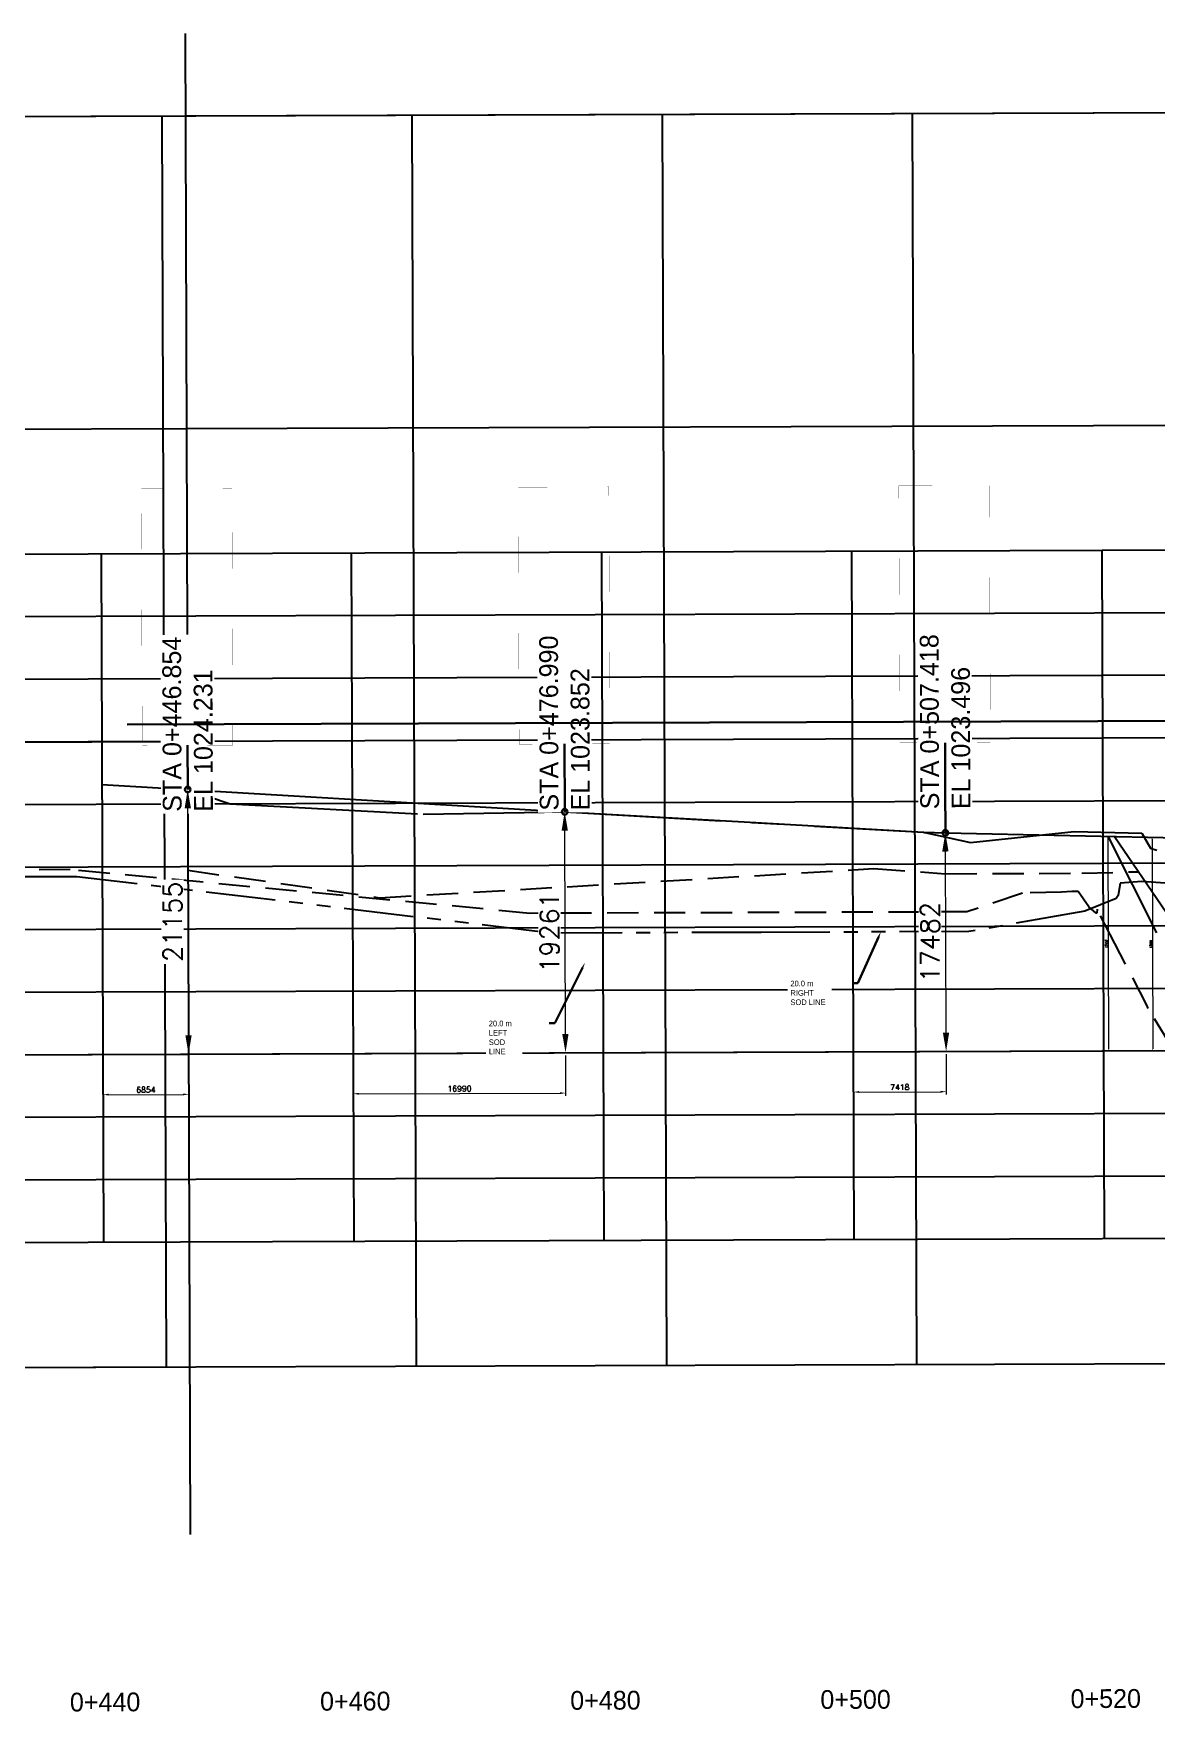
# Model space of a CAD drawing. Header units: metres. Extents: x 16518 to 16970, y 5648484 to 5648778.
# Drawn here: x 16613.2 to 16703, y 5648643.2 to 5648777.4 of the extents above; entities that cross this region are included whole.
import ezdxf
from ezdxf import colors
from ezdxf.entities.mleader import LeaderData, LeaderLine
from ezdxf.math import Vec2, Vec3

# ---------------------------------------------------------------- set-up
doc = ezdxf.new("R2010")
doc.units = ezdxf.units.M
for name, pattern in [('CENTER', [2, 1.25, -0.25, 0.25, -0.25]), ('CENTER2', [1.125, 0.75, -0.125, 0.125, -0.125]), ('DASHED', [0.75, 0.5, -0.25]), ('DASHED2', [0.375, 0.25, -0.125]), ('DGN Style 3', [12, 9, -3]), ('DGN Style 6', [16, 0, -2, 6, -2, 2, -2, 2]), ('PHANTOM2', [31.75, 15.875, -3.175, 3.175, -3.175, 3.175, -3.175])]:
    doc.linetypes.add(name, pattern=pattern)
for name, color, linetype in [('C-RD-PRF-SODL', 3, 'DGN Style 3'), ('C-RD-PRF-SODR', 40, 'DGN Style 6'), ('C-ROAD-PROF-GRID-MAJR', 253, 'Continuous'), ('C-ROAD-PROF-TTLB', 5, 'Continuous'), ('S-BR-DIM', 1, 'Continuous'), ('S-BR-EX-GROUND', 8, 'Continuous'), ('S-BR-EXIST-PROFILE', 1, 'CENTER2'), ('S-BR-PROPOSED-PROFILE', 1, 'Continuous'), ('S-BR-SLOPE', 51, 'Continuous'), ('S-GRID', 27, 'Continuous')]:
    doc.layers.add(name, color=color, linetype=linetype)
doc.layers.add('S-BR-ELEVATIONS-NPLOT', color=8, linetype='Continuous', plot=False)
doc.layers.add('S-BR-NPLOT', color=250, linetype='Continuous', plot=False)
doc.styles.add('AT Text Standard', font='simplex.shx', dxfattribs={"oblique": 1e-05, "height": 3})
doc.styles.add('AT_Font_Prop_3.0', font='font005.shx', dxfattribs={"height": 3})
doc.dimstyles.new('AT Dim Standard (Millimeters)', dxfattribs={"dimtxt": 3, "dimasz": 3, "dimexe": 1.5, "dimexo": 1.5, "dimgap": 1, "dimtad": 1, "dimdec": 0, "dimlfac": 1000, "dimzin": 0, "dimdsep": 46, "dimtxsty": 'AT Text Standard', "dimcen": -1.5, "dimclrd": 256, "dimclre": 256, "dimclrt": 7, "dimaunit": 1, "dimadec": 3, "dimazin": 0, "dimtfac": 1, "dimtdec": 0, "dimtmove": 0, "dimatfit": 3, "dimfxl": 1, "dimtfill": 1, "dimtolj": 1, "dimtzin": 0, "dimlwd": 15, "dimlwe": 15, "dimarcsym": 0})

# ---------------------------------------------------------------- blocks, each defined once
blk = doc.blocks.new('*D247')
at = {"layer": 'Defpoints', "color": 0, "lineweight": 30, "transparency": 16777216}
for p in [(16699.07, 5648713.28), (16698.77, 5648696.12), (16699.13, 5648696.12)]:
    blk.add_point(p, dxfattribs=at)
at = {"layer": 'S-BR-ELEVATIONS-NPLOT', "lineweight": 15, "transparency": 16777216}
for p, q in [((16699.07, 5648713.13), (16699.13, 5648696.27)), ((16698.85, 5648696.12), (16699.2, 5648696.12))]:
    blk.add_line(p, q, dxfattribs=at)
at = {"layer": 'S-BR-ELEVATIONS-NPLOT', "lineweight": 30, "transparency": 16777216}
for points in [[(16699.04, 5648713.13), (16699.09, 5648713.13), (16699.07, 5648713.28)], [(16699.1, 5648696.27), (16699.15, 5648696.27), (16699.13, 5648696.12)]]:
    blk.add_solid(points, dxfattribs=at)
at = {"layer": 'S-BR-ELEVATIONS-NPLOT', "color": 8, "transparency": 16777216, "insert": (16698.97, 5648704.7), "char_height": 0.15, "attachment_point": 5, "rotation": 90.1985, "style": 'AT Text Standard', "bg_fill": 3, "box_fill_scale": 1.1, "bg_fill_color": 256, "bg_fill_true_color": 13158600, "bg_fill_transparency": 0}
blk.add_mtext('\\A1;17157', dxfattribs=at)
blk = doc.blocks.new('*D249')
at = {"layer": 'Defpoints', "color": 0, "lineweight": 30, "transparency": 16777216}
for p in [(16702.61, 5648713.2), (16702.31, 5648696.13), (16702.67, 5648696.13)]:
    blk.add_point(p, dxfattribs=at)
at = {"layer": 'S-BR-ELEVATIONS-NPLOT', "lineweight": 15, "transparency": 16777216}
for p, q in [((16702.61, 5648713.05), (16702.67, 5648696.28)), ((16702.39, 5648696.13), (16702.75, 5648696.13))]:
    blk.add_line(p, q, dxfattribs=at)
at = {"layer": 'S-BR-ELEVATIONS-NPLOT', "lineweight": 30, "transparency": 16777216}
for points in [[(16702.59, 5648713.05), (16702.64, 5648713.05), (16702.61, 5648713.2)], [(16702.64, 5648696.28), (16702.69, 5648696.28), (16702.67, 5648696.13)]]:
    blk.add_solid(points, dxfattribs=at)
at = {"layer": 'S-BR-ELEVATIONS-NPLOT', "color": 8, "transparency": 16777216, "insert": (16702.52, 5648704.66), "char_height": 0.15, "attachment_point": 5, "rotation": 90.1985, "style": 'AT Text Standard', "bg_fill": 3, "box_fill_scale": 1.1, "bg_fill_color": 256, "bg_fill_true_color": 13158600, "bg_fill_transparency": 0}
blk.add_mtext('\\A1;17069', dxfattribs=at)
blk = doc.blocks.new('*D259')
at = {"layer": 'Defpoints', "color": 0, "lineweight": 30}
for p in [(16618.74, 5648693.83), (16625.59, 5648693.86), (16625.6, 5648692.65)]:
    blk.add_point(p, dxfattribs=at)
at = {"layer": 'S-BR-NPLOT', "lineweight": 15}
for p, q in [((16618.74, 5648693.61), (16618.74, 5648692.4)), ((16619.19, 5648692.62), (16625.15, 5648692.64)), ((16625.59, 5648693.63), (16625.6, 5648692.42))]:
    blk.add_line(p, q, dxfattribs=at)
at = {"layer": 'S-BR-NPLOT', "lineweight": 30}
for points in [[(16619.19, 5648692.7), (16619.19, 5648692.55), (16618.74, 5648692.62)], [(16625.15, 5648692.72), (16625.15, 5648692.57), (16625.6, 5648692.65)]]:
    blk.add_solid(points, dxfattribs=at)
at = {"layer": 'S-BR-NPLOT', "color": 8, "insert": (16622.17, 5648693.01), "char_height": 0.45, "attachment_point": 5, "rotation": 0.1985, "style": 'AT Text Standard', "bg_fill": 3, "box_fill_scale": 1.1, "bg_fill_color": 256, "bg_fill_true_color": 13158600, "bg_fill_transparency": 0}
blk.add_mtext('\\A1;6854', dxfattribs=at)
blk = doc.blocks.new('*D260')
at = {"layer": 'Defpoints', "color": 0, "lineweight": 30, "transparency": 16777216}
for p in [(16625.51, 5648717.02), (16625.51, 5648717.02), (16625.58, 5648695.86)]:
    blk.add_point(p, dxfattribs=at)
at = {"layer": 'S-BR-NPLOT', "lineweight": 15, "transparency": 16777216}
blk.add_line((16625.58, 5648697.36), (16625.52, 5648715.52), dxfattribs=at)
at = {"layer": 'S-BR-NPLOT', "lineweight": 30, "transparency": 16777216}
for points in [[(16625.27, 5648715.52), (16625.77, 5648715.52), (16625.51, 5648717.02)], [(16625.33, 5648697.36), (16625.83, 5648697.36), (16625.58, 5648695.86)]]:
    blk.add_solid(points, dxfattribs=at)
at = {"layer": 'S-BR-NPLOT', "color": 8, "transparency": 16777216, "insert": (16624.3, 5648706.44), "char_height": 1.5, "attachment_point": 5, "rotation": 90.1985, "style": 'AT Text Standard', "bg_fill": 3, "box_fill_scale": 1.1, "bg_fill_color": 256, "bg_fill_true_color": 13158600, "bg_fill_transparency": 0}
blk.add_mtext('\\A1;21155', dxfattribs=at)
blk = doc.blocks.new('*D261')
at = {"layer": 'Defpoints', "color": 0, "lineweight": 30, "transparency": 16777216}
for p in [(16655.65, 5648715.23), (16655.65, 5648715.23), (16655.72, 5648695.97)]:
    blk.add_point(p, dxfattribs=at)
at = {"layer": 'S-BR-NPLOT', "lineweight": 15, "transparency": 16777216}
blk.add_line((16655.71, 5648697.47), (16655.66, 5648713.73), dxfattribs=at)
at = {"layer": 'S-BR-NPLOT', "lineweight": 30, "transparency": 16777216}
for points in [[(16655.41, 5648713.73), (16655.91, 5648713.73), (16655.65, 5648715.23)], [(16655.46, 5648697.47), (16655.96, 5648697.47), (16655.72, 5648695.97)]]:
    blk.add_solid(points, dxfattribs=at)
at = {"layer": 'S-BR-NPLOT', "color": 8, "transparency": 16777216, "insert": (16654.44, 5648705.59), "char_height": 1.5, "attachment_point": 5, "rotation": 90.1985, "style": 'AT Text Standard', "bg_fill": 3, "box_fill_scale": 1.1, "bg_fill_color": 256, "bg_fill_true_color": 13158600, "bg_fill_transparency": 0}
blk.add_mtext('\\A1;19261', dxfattribs=at)
blk = doc.blocks.new('*D262')
at = {"layer": 'Defpoints', "color": 0, "lineweight": 30, "transparency": 16777216}
for p in [(16686.09, 5648713.55), (16686.09, 5648713.55), (16686.15, 5648696.07)]:
    blk.add_point(p, dxfattribs=at)
at = {"layer": 'S-BR-NPLOT', "lineweight": 15, "transparency": 16777216}
blk.add_line((16686.14, 5648697.57), (16686.09, 5648712.05), dxfattribs=at)
at = {"layer": 'S-BR-NPLOT', "lineweight": 30, "transparency": 16777216}
for points in [[(16685.84, 5648712.05), (16686.34, 5648712.06), (16686.09, 5648713.55)], [(16685.89, 5648697.57), (16686.39, 5648697.57), (16686.15, 5648696.07)]]:
    blk.add_solid(points, dxfattribs=at)
at = {"layer": 'S-BR-NPLOT', "color": 8, "transparency": 16777216, "insert": (16684.87, 5648704.81), "char_height": 1.5, "attachment_point": 5, "rotation": 90.1985, "style": 'AT Text Standard', "bg_fill": 3, "box_fill_scale": 1.1, "bg_fill_color": 256, "bg_fill_true_color": 13158600, "bg_fill_transparency": 0}
blk.add_mtext('\\A1;17482', dxfattribs=at)
blk = doc.blocks.new('*D263')
at = {"layer": 'Defpoints', "color": 0, "lineweight": 30}
for p in [(16655.72, 5648695.97), (16638.74, 5648693.9), (16655.73, 5648692.75)]:
    blk.add_point(p, dxfattribs=at)
at = {"layer": 'S-BR-NPLOT', "lineweight": 15}
for p, q in [((16655.72, 5648695.74), (16655.73, 5648692.52)), ((16638.74, 5648693.68), (16638.74, 5648692.47)), ((16639.19, 5648692.69), (16655.28, 5648692.75))]:
    blk.add_line(p, q, dxfattribs=at)
at = {"layer": 'S-BR-NPLOT', "lineweight": 30}
for points in [[(16639.19, 5648692.77), (16639.19, 5648692.62), (16638.74, 5648692.69)], [(16655.28, 5648692.82), (16655.28, 5648692.67), (16655.73, 5648692.75)]]:
    blk.add_solid(points, dxfattribs=at)
at = {"layer": 'S-BR-NPLOT', "color": 8, "insert": (16647.24, 5648693.1), "char_height": 0.45, "attachment_point": 5, "rotation": 0.1985, "style": 'AT Text Standard', "bg_fill": 3, "box_fill_scale": 1.1, "bg_fill_color": 256, "bg_fill_true_color": 13158600, "bg_fill_transparency": 0}
blk.add_mtext('\\A1;16990', dxfattribs=at)
blk = doc.blocks.new('*D264')
at = {"layer": 'Defpoints', "color": 0, "lineweight": 30}
for p in [(16686.15, 5648696.07), (16678.74, 5648694.04), (16686.16, 5648692.86)]:
    blk.add_point(p, dxfattribs=at)
at = {"layer": 'S-BR-NPLOT', "lineweight": 15}
for p, q in [((16686.15, 5648695.85), (16686.16, 5648692.63)), ((16678.74, 5648693.82), (16678.74, 5648692.6)), ((16679.19, 5648692.83), (16685.71, 5648692.85))]:
    blk.add_line(p, q, dxfattribs=at)
at = {"layer": 'S-BR-NPLOT', "lineweight": 30}
for points in [[(16679.19, 5648692.91), (16679.19, 5648692.76), (16678.74, 5648692.83)], [(16685.71, 5648692.93), (16685.71, 5648692.78), (16686.16, 5648692.86)]]:
    blk.add_solid(points, dxfattribs=at)
at = {"layer": 'S-BR-NPLOT', "color": 8, "insert": (16682.45, 5648693.22), "char_height": 0.45, "attachment_point": 5, "rotation": 0.1985, "style": 'AT Text Standard', "bg_fill": 3, "box_fill_scale": 1.1, "bg_fill_color": 256, "bg_fill_true_color": 13158600, "bg_fill_transparency": 0}
blk.add_mtext('\\A1;7418', dxfattribs=at)

msp = doc.modelspace()

# ---------------------------------------------------------------- linework, layer by layer
at = {"color": 1, "linetype": 'CENTER', "ltscale": 10}
msp.add_line((16655.6515, 5648715.2287), (16684.3305, 5648713.5928), dxfattribs=at)
at = {"layer": 'C-RD-PRF-SODL', "color": 1, "linetype": 'DASHED2', "lineweight": -3, "ltscale": 10}
msp.add_lwpolyline([(16704.1094, 5648696.542), (16702.3111, 5648699.5176), (16702.2117, 5648699.7255), (16699.6505, 5648704.6999), (16698.2246, 5648707.4422), (16698.1969, 5648707.1155), (16698.1454, 5648707.1282), (16697.5653, 5648707.6341), (16696.6946, 5648708.856), (16696.2029, 5648708.8639), (16695.3708, 5648708.8077), (16692.2634, 5648708.7307), (16687.7986, 5648707.233), (16652.8762, 5648707.112), (16616.1248, 5648710.6093), (16607.4262, 5648710.5792)], dxfattribs=at)
at = {"layer": 'C-RD-PRF-SODR', "color": 1, "linetype": 'PHANTOM2', "lineweight": -3, "ltscale": 0.35}
msp.add_lwpolyline([(16705.5654, 5648709.3968), (16701.7954, 5648709.6644), (16700.0642, 5648709.5365), (16699.9093, 5648708.5301), (16699.7523, 5648708.2995), (16697.2343, 5648707.2798), (16687.9745, 5648705.6522), (16671.3688, 5648705.5947), (16654.5844, 5648705.5365), (16616.6481, 5648710.041), (16607.3235, 5648710.0087)], dxfattribs=at)
at = {"layer": 'C-ROAD-PROF-GRID-MAJR', "color": 8, "linetype": 'Continuous', "lineweight": -3}
for p, q in [((16605.3252, 5648770.7935), (16625.3251, 5648770.8627)), ((16623.8173, 5648670.8569), (16623.4709, 5648770.8563)), ((16625.3251, 5648770.8627), (16814.4111, 5648771.5177)), ((16643.8172, 5648670.9262), (16643.4708, 5648770.9256)), ((16663.8171, 5648670.9955), (16663.4707, 5648770.9949)), ((16683.8169, 5648671.0648), (16683.4705, 5648771.0642)), ((16625.4117, 5648745.8629), (16814.4977, 5648746.5179)), ((16605.4118, 5648745.7936), (16625.4117, 5648745.8629)), ((16605.4984, 5648720.7938), (16625.4983, 5648720.863)), ((16625.5849, 5648695.8632), (16814.6709, 5648696.5182)), ((16605.585, 5648695.7939), (16625.5849, 5648695.8632)), ((16605.6716, 5648670.7941), (16625.6715, 5648670.8633))]:
    msp.add_line(p, q, dxfattribs=at)
at = {"layer": 'C-ROAD-PROF-TTLB', "color": 5, "linetype": 'Continuous', "lineweight": -3}
for p, q in [((16605.3252, 5648770.7935), (16845.3238, 5648771.6248)), ((16605.6716, 5648670.7941), (16845.6702, 5648671.6254))]:
    msp.add_line(p, q, dxfattribs=at)
at = {"layer": 'S-BR-DIM', "lineweight": 30}
msp.add_circle((16686.0882, 5648713.5549), 0.2276, dxfattribs=at)
at = {"layer": 'S-BR-EX-GROUND', "linetype": 'DASHED', "lineweight": -3, "ltscale": 5}
msp.add_line((16640.8858, 5648708.3629), (16640.8865, 5648708.3608), dxfattribs=at)
at = {"layer": 'S-BR-EXIST-PROFILE', "lineweight": -3, "ltscale": 20}
for p, q in [((16625.5116, 5648717.0181), (16628.9074, 5648715.8751)), ((16628.9074, 5648715.8751), (16644.346, 5648715.0393)), ((16644.346, 5648715.0393), (16655.6474, 5648715.2289)), ((16655.6474, 5648715.2289), (16669.9966, 5648714.4192)), ((16669.9966, 5648714.4192), (16684.3305, 5648713.5928)), ((16684.4445, 5648713.5878), (16688.1099, 5648712.7704)), ((16688.1099, 5648712.7704), (16696.3865, 5648713.6598)), ((16696.3865, 5648713.6598), (16701.7911, 5648713.5322)), ((16699.5991, 5648713.2638), (16706.2257, 5648703.5508)), ((16701.7911, 5648713.5322), (16702.5016, 5648712.3194)), ((16702.5016, 5648712.3194), (16702.9993, 5648712.1755))]:
    msp.add_line(p, q, dxfattribs=at)
at = {"layer": 'S-BR-NPLOT'}
msp.add_line((16625.3024, 5648777.4368), (16625.718, 5648657.4501), dxfattribs=at)
at = {"layer": 'S-BR-NPLOT', "linetype": 'Continuous', "lineweight": -3}
for p, q in [((16684.3305, 5648713.5928), (16684.4245, 5648713.5885)), ((16684.4245, 5648713.5885), (16684.4445, 5648713.5878))]:
    msp.add_line(p, q, dxfattribs=at)
at = {"layer": 'S-BR-NPLOT', "linetype": 'DASHED', "lineweight": -3, "ltscale": 5}
for p, q in [((16625.534, 5648710.5581), (16640.8858, 5648708.3629)), ((16640.8865, 5648708.3608), (16680.3529, 5648710.6868)), ((16680.3529, 5648710.6868), (16686.0995, 5648710.2859)), ((16686.0995, 5648710.2859), (16696.9913, 5648710.3173)), ((16696.9913, 5648710.3173), (16701.524, 5648710.4424))]:
    msp.add_line(p, q, dxfattribs=at)
at = {"layer": 'S-BR-PROPOSED-PROFILE', "color": 1, "ltscale": 10}
for p, q in [((16618.656, 5648717.4251), (16655.6515, 5648715.2287)), ((16684.3305, 5648713.5928), (16686.0882, 5648713.5549)), ((16686.0882, 5648713.5549), (16738.0536, 5648712.4354))]:
    msp.add_line(p, q, dxfattribs=at)
at = {"layer": 'S-BR-SLOPE'}
msp.add_line((16699.0672, 5648713.2753), (16702.9626, 5648705.5516), dxfattribs=at)
at = {"layer": 'S-GRID', "linetype": 'Continuous', "lineweight": -3}
for p, q in [((16838.5908, 5648736.6013), (16598.5923, 5648735.7699)), ((16618.5922, 5648735.8392), (16618.7827, 5648680.8395)), ((16638.592, 5648735.9085), (16638.7826, 5648680.9088)), ((16658.5919, 5648735.9778), (16658.7824, 5648680.9781)), ((16678.5918, 5648736.0471), (16678.7823, 5648681.0474)), ((16698.5917, 5648736.1163), (16698.7822, 5648681.1167)), ((16838.6082, 5648731.6013), (16598.6096, 5648730.77)), ((16838.6255, 5648726.6014), (16598.6269, 5648725.77)), ((16838.6428, 5648721.6014), (16598.6442, 5648720.77)), ((16598.6616, 5648715.7701), (16838.6601, 5648716.6014)), ((16598.6789, 5648710.7701), (16838.6774, 5648711.6014)), ((16598.6962, 5648705.7701), (16838.6948, 5648706.6015)), ((16598.7135, 5648700.7701), (16838.7121, 5648701.6015)), ((16598.7308, 5648695.7702), (16838.7294, 5648696.6015)), ((16598.7482, 5648690.7702), (16838.7467, 5648691.6016)), ((16598.7655, 5648685.7702), (16838.764, 5648686.6016)), ((16598.7828, 5648680.7703), (16838.7814, 5648681.6016))]:
    msp.add_line(p, q, dxfattribs=at)

# ---------------------------------------------------------------- texts
at = {"layer": 'S-BR-DIM', "color": 2, "lineweight": 30, "char_height": 1.5, "attachment_point": 5, "rotation": 0.198474, "style": 'AT_Font_Prop_3.0', "bg_fill": 3, "box_fill_scale": 1.1, "bg_fill_color": 256, "bg_fill_true_color": 13158600, "bg_fill_transparency": 0}
for s, insert in [('\\A1;0+440', (16618.9104, 5648644.0613)), ('\\A1;0+460', (16638.9103, 5648644.1306)), ('\\A1;0+480', (16658.9102, 5648644.1999)), ('\\A1;0+500', (16678.9101, 5648644.2692)), ('\\A1;0+520', (16698.9125, 5648644.3385))]:
    msp.add_mtext(s, dxfattribs=dict(at, insert=insert))

# ---------------------------------------------------------------- next in the draw order: texts
at = {"layer": 'S-BR-DIM', "color": 2, "lineweight": 30, "char_height": 1.5, "attachment_point": 5, "rotation": 90.198474, "style": 'AT_Font_Prop_3.0', "bg_fill": 3, "box_fill_scale": 1.1, "bg_fill_color": 256, "bg_fill_true_color": 13158600, "bg_fill_transparency": 0}
for s, insert in [('\\A1;\\pxql;STA 0+446.854\\PEL 1024.231', (16625.5115, 5648722.2343)), ('\\A1;\\pxql;STA 0+476.990\\PEL 1023.852', (16655.6466, 5648722.3268)), ('\\A1;\\pxql;STA 0+507.418\\PEL 1023.496', (16686.0753, 5648722.4322))]:
    msp.add_mtext(s, dxfattribs=dict(at, insert=insert))

# ---------------------------------------------------------------- next in the draw order: dimensions: what is measured, and where the dimension line sits
at = {"layer": 'S-BR-ELEVATIONS-NPLOT'}
for base, p1, p2, picture, middle in [((16699.1267, 5648696.1179), (16699.0672, 5648713.2753), (16698.7708, 5648696.1167), '*D247', (16698.972, 5648704.6962)), ((16702.6702, 5648696.1302), (16702.6111, 5648713.199), (16702.3143, 5648696.129), '*D249', (16702.5157, 5648704.6642))]:
    dim = msp.add_linear_dim(base=base, p1=p1, p2=p2, angle=90.198474, dimstyle='AT Dim Standard (Millimeters)', override={"dimclrt": 8}, dxfattribs=at)
    dim.commit()
    dim.dimension.update_dxf_attribs({"geometry": picture, "text_midpoint": middle})
at = {"layer": 'S-BR-NPLOT'}
dim = msp.add_linear_dim(base=(16625.5961, 5648692.6455), p1=(16618.7377, 5648693.833), p2=(16625.5919, 5648693.8567), angle=0.198474, dimstyle='AT Dim Standard (Millimeters)', override={"dimclrt": 8}, dxfattribs=at)
dim.commit()
dim.dimension.update_dxf_attribs({"geometry": '*D259', "text_midpoint": (16622.1677, 5648693.0087)})

# ---------------------------------------------------------------- next in the draw order: leaders
at = {"layer": 'S-BR-DIM', "lineweight": 30}
ml = msp.add_multileader_mtext('Standard', dxfattribs=at)
ml.set_content('20.0 m RIGHT\\PSOD LINE', color=2, style='AT_Font_Prop_3.0')
ml.set_leader_properties(color=256, linetype='ByLayer', lineweight=30)
ml.build(insert=Vec2(0, 0))
ml.multileader.update_dxf_attribs({"dogleg_length": 3, "arrow_head_size": 0.45, "scale": 0.15})
ctx = ml.context
ctx.base_point, ctx.scale, ctx.char_height, ctx.arrow_head_size, ctx.landing_gap_size, ctx.plane_origin, ctx.plane_x_axis, ctx.plane_y_axis = Vec3(16673.2474, 5648701.5021), 0.15, 0.45, 0.45, 0.45, Vec3(16676.479, 5648705.3272), Vec3(0.999994, 0.00346401), Vec3(-0.00346401, 0.999994)
notes = []
notes.append((ctx, [(1, (1, 1, 0), (16679.083, 5648701.5223), (-0.999994, -0.00346401), 0.45, [(0, [(16680.9302, 5648705.6278)], 0, [])])]))
ctx.mtext.insert, ctx.mtext.text_direction, ctx.mtext.rotation, ctx.mtext.width, ctx.mtext.flow_direction = Vec3(16673.6966, 5648701.7287), Vec3(0.999994, 0.00346401), 0.00346402, 20.432749, 5
ctx.mtext.has_bg_fill, ctx.mtext.bg_color, ctx.mtext.bg_scale_factor, ctx.mtext.bg_transparency, ctx.mtext.use_window_bg_color = 1, -1073741824, 1.5, 0, 1
for ctx, leaders in notes:
    for number, flags, end, landing, length, lines in leaders:
        leader = LeaderData()
        leader.index, (leader.has_last_leader_line, leader.has_dogleg_vector, leader.attachment_direction) = number, flags
        leader.last_leader_point, leader.dogleg_vector, leader.dogleg_length = Vec3(end), Vec3(landing), length
        for number, points, colour, breaks in lines:
            line = LeaderLine()
            line.index, line.vertices, line.color, line.breaks = number, Vec3.list(points), colors.encode_raw_color(colour), breaks
            leader.lines.append(line)
        ctx.leaders.append(leader)

# ---------------------------------------------------------------- next in the draw order: linework, layer by layer
for p, q in [((16625.5116, 5648717.0181), (16625.4994, 5648720.5471)), ((16655.6533, 5648715.2287), (16655.6346, 5648720.6515)), ((16686.0882, 5648713.5549), (16686.0632, 5648720.7569))]:
    msp.add_line(p, q, dxfattribs=at)
at = {"layer": 'S-BR-DIM', "lineweight": 30, "const_width": 0.01}
for points in [[(16621.8776, 5648720.5345), (16629.1212, 5648720.5596), (16629.0501, 5648741.0984), (16621.8065, 5648741.0733)], [(16652.0127, 5648720.6389), (16659.2564, 5648720.664), (16659.1852, 5648741.2028), (16651.9416, 5648741.1777)], [(16682.4414, 5648720.7443), (16689.6851, 5648720.7694), (16689.6139, 5648741.3082), (16682.3703, 5648741.2831)]]:
    msp.add_lwpolyline(points, close=True, dxfattribs=at)
at = {"layer": 'S-BR-DIM', "lineweight": 30}
for centre in [(16625.5116, 5648717.0181), (16655.6533, 5648715.2287)]:
    msp.add_circle(centre, 0.2276, dxfattribs=at)
at = {"layer": 'S-BR-NPLOT', "lineweight": 30}
msp.add_line((16620.6662, 5648722.2056), (16821.9521, 5648722.9029), dxfattribs=at)

# ---------------------------------------------------------------- next in the draw order: dimensions: what is measured, and where the dimension line sits
at = {"layer": 'S-BR-NPLOT'}
for base, p1, p2, picture, middle in [((16625.5116, 5648717.0181), (16625.5849, 5648695.8632), (16625.5116, 5648717.0181), '*D260', (16624.2983, 5648706.4363)), ((16655.6533, 5648715.2287), (16655.7201, 5648695.9676), (16655.6533, 5648715.2287), '*D261', (16654.4367, 5648705.5938)), ((16686.0882, 5648713.5549), (16686.1488, 5648696.073), (16686.0882, 5648713.5549), '*D262', (16684.8685, 5648704.8096))]:
    dim = msp.add_linear_dim(base=base, p1=p1, p2=p2, angle=90.198474, dimstyle='AT Dim Standard (Millimeters)', override={"dimclrt": 8}, dxfattribs=at)
    dim.commit()
    dim.dimension.update_dxf_attribs({"geometry": picture, "text_midpoint": middle})

# ---------------------------------------------------------------- next in the draw order: dimensions: what is measured, and where the dimension line sits
for base, p1, p2, picture, middle in [((16655.7312, 5648692.7499), (16638.7376, 5648693.9023), (16655.7201, 5648695.9676), '*D263', (16647.2352, 5648693.0955)), ((16686.1599, 5648692.8553), (16678.7373, 5648694.0408), (16686.1488, 5648696.073), '*D264', (16682.4494, 5648693.2175))]:
    dim = msp.add_linear_dim(base=base, p1=p1, p2=p2, angle=0.198474, dimstyle='AT Dim Standard (Millimeters)', override={"dimclrt": 8}, dxfattribs=at)
    dim.commit()
    dim.dimension.update_dxf_attribs({"geometry": picture, "text_midpoint": middle})

# ---------------------------------------------------------------- next in the draw order: leaders
at = {"layer": 'S-BR-DIM', "lineweight": 30}
ml = msp.add_multileader_mtext('Standard', dxfattribs=at)
ml.set_content('20.0 m LEFT\\PSOD LINE', color=2, style='AT_Font_Prop_3.0')
ml.set_leader_properties(color=256, linetype='ByLayer', lineweight=30)
ml.build(insert=Vec2(0, 0))
ml.multileader.update_dxf_attribs({"dogleg_length": 3, "arrow_head_size": 0.45, "scale": 0.15})
ctx = ml.context
ctx.base_point, ctx.scale, ctx.char_height, ctx.arrow_head_size, ctx.landing_gap_size, ctx.plane_origin, ctx.plane_x_axis, ctx.plane_y_axis = Vec3(16649.1339, 5648698.3087), 0.15, 0.45, 0.45, 0.45, Vec3(16653.0986, 5648698.669), Vec3(0.999994, 0.00346401), Vec3(-0.00346401, 0.999994)
notes = []
notes.append((ctx, [(1, (1, 1, 0), (16654.8625, 5648698.3286), (-0.999994, -0.00346401), 0.45, [(0, [(16657.2723, 5648703.1591)], 0, [])])]))
ctx.mtext.insert, ctx.mtext.text_direction, ctx.mtext.rotation, ctx.mtext.width, ctx.mtext.defined_height, ctx.mtext.flow_direction = Vec3(16649.5831, 5648698.5353), Vec3(0.999994, 0.00346401), 0.00346402, 16.310861, 5.9344, 5
ctx.mtext.has_bg_fill, ctx.mtext.bg_color, ctx.mtext.bg_scale_factor, ctx.mtext.bg_transparency, ctx.mtext.use_window_bg_color = 1, -1073741824, 1.5, 0, 1
for ctx, leaders in notes:
    for number, flags, end, landing, length, lines in leaders:
        leader = LeaderData()
        leader.index, (leader.has_last_leader_line, leader.has_dogleg_vector, leader.attachment_direction) = number, flags
        leader.last_leader_point, leader.dogleg_vector, leader.dogleg_length = Vec3(end), Vec3(landing), length
        for number, points, colour, breaks in lines:
            line = LeaderLine()
            line.index, line.vertices, line.color, line.breaks = number, Vec3.list(points), colors.encode_raw_color(colour), breaks
            leader.lines.append(line)
        ctx.leaders.append(leader)

doc.saveas('drawing.dxf')
